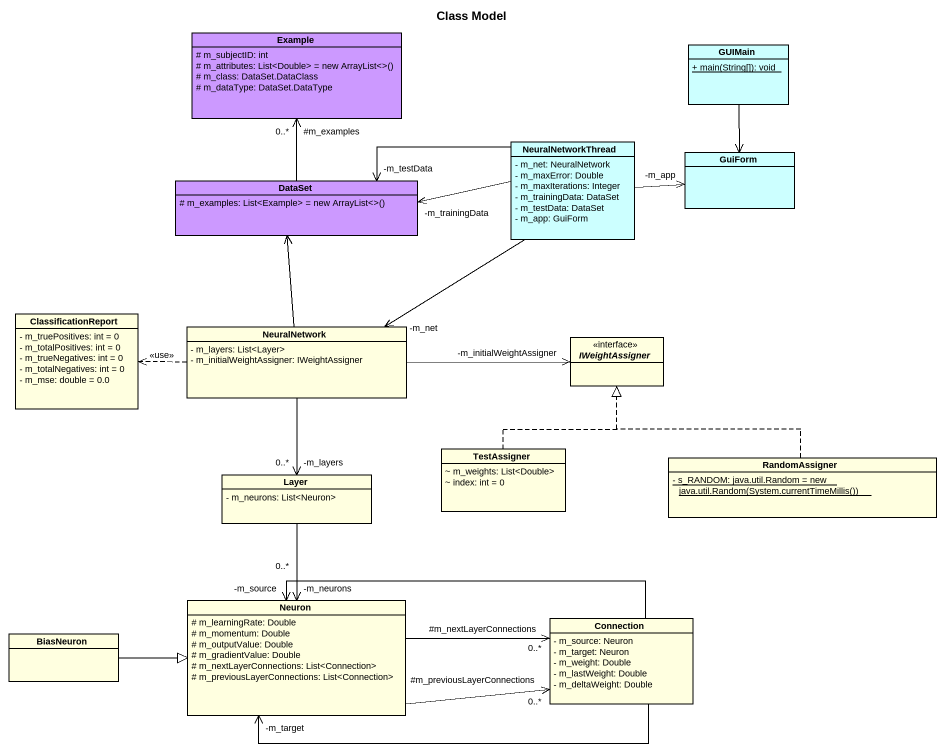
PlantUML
@startuml
title Class Model
hide circle
hide empty members
skinparam classAttributeIconSize 0
class Example #CC99FF {
  # m_subjectID: int
  {field} # m_attributes: List<Double> = new ArrayList<>()
  # m_class: DataSet.DataClass
  # m_dataType: DataSet.DataType
}
class GUIMain #CCFFFF {
  {static} + main(String[]): void
}
class NeuralNetworkThread #CCFFFF {
  - m_net: NeuralNetwork
  - m_maxError: Double
  - m_maxIterations: Integer
  - m_trainingData: DataSet
  - m_testData: DataSet
  - m_app: GuiForm
}
class GuiForm #CCFFFF
class DataSet #CC99FF {
  {field} # m_examples: List<Example> = new ArrayList<>()
}
class ClassificationReport #FFFFE0 {
  - m_truePositives: int = 0
  - m_totalPositives: int = 0
  - m_trueNegatives: int = 0
  - m_totalNegatives: int = 0
  - m_mse: double = 0.0
}
class NeuralNetwork #FFFFE0 {
  - m_layers: List<Layer>
  - m_initialWeightAssigner: IWeightAssigner
}
interface IWeightAssigner #FFFFE0
class TestAssigner #FFFFE0 {
  ~ m_weights: List<Double>
  ~ index: int = 0
}
class RandomAssigner #FFFFE0 {
  {static} {field} - s_RANDOM: java.util.Random = new java.util.Random(System.currentTimeMillis())
}
class Layer #FFFFE0 {
  - m_neurons: List<Neuron>
}
class Neuron #FFFFE0 {
  # m_learningRate: Double
  # m_momentum: Double
  # m_outputValue: Double
  # m_gradientValue: Double
  # m_nextLayerConnections: List<Connection>
  # m_previousLayerConnections: List<Connection>
}
class Connection #FFFFE0 {
  - m_source: Neuron
  - m_target: Neuron
  - m_weight: Double
  - m_lastWeight: Double
  - m_deltaWeight: Double
}
class BiasNeuron #FFFFE0
GUIMain --> GuiForm
NeuralNetworkThread -right-> "-m_app" GuiForm
NeuralNetworkThread -left-> "-m_trainingData" DataSet
NeuralNetworkThread -left-> "-m_testData" DataSet
NeuralNetworkThread --> "-m_net" NeuralNetwork
DataSet -up-> "#m_examples\n0..*" Example
NeuralNetwork -up-> DataSet
NeuralNetwork .left.> ClassificationReport : <<use>>
NeuralNetwork -right-> "-m_initialWeightAssigner" IWeightAssigner
NeuralNetwork --> "-m_layers\n0..*" Layer
TestAssigner .up.|> IWeightAssigner
RandomAssigner .up.|> IWeightAssigner
Layer --> "-m_neurons\n0..*" Neuron
Neuron -right-> "#m_nextLayerConnections\n0..*" Connection
Neuron -right-> "#m_previousLayerConnections\n0..*" Connection
Connection -left-> "-m_source" Neuron
Connection -left-> "-m_target" Neuron
BiasNeuron -right-|> Neuron
@enduml
